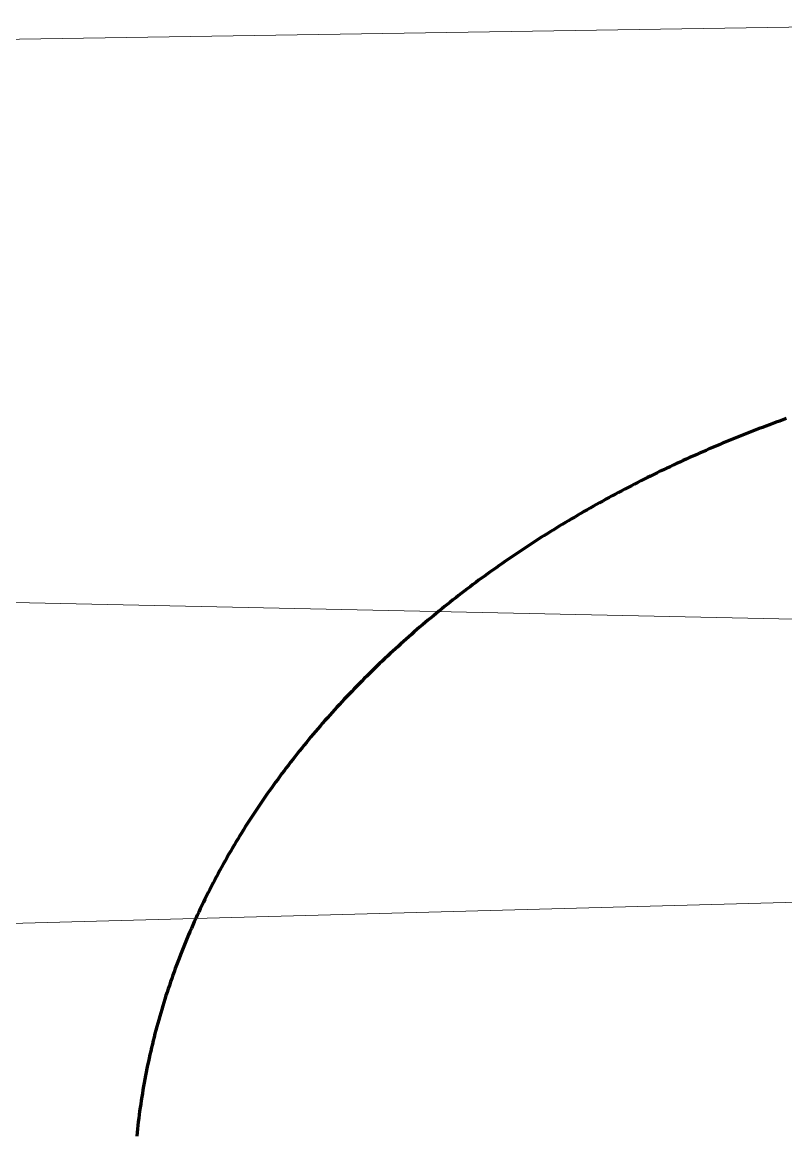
# Model space of a CAD drawing. Header units: millimetres. Extents: x 0 to 841, y 0 to 594.
# Drawn here: x 276.51 to 302.73, y 391.9 to 430.11 of the extents above; entities that cross this region are included whole.
import ezdxf

# ---------------------------------------------------------------- set-up
doc = ezdxf.new("R2010")
doc.units = ezdxf.units.MM
doc.layers.add('01-VISIBLE', color=7, linetype='CONTINUOUS', lineweight=70)
doc.layers.add('08-FINA', color=5, linetype='CONTINUOUS', lineweight=18)

msp = doc.modelspace()

# ---------------------------------------------------------------- linework, layer by layer
at = {"layer": '01-VISIBLE'}
msp.add_lwpolyline([(302.743, 416.491), (302.627, 416.449), (302.511, 416.407), (302.395, 416.365), (302.279, 416.322), (302.164, 416.279), (302.048, 416.236), (301.933, 416.192), (301.817, 416.148), (301.702, 416.104), (301.587, 416.06), (301.472, 416.015), (301.357, 415.97), (301.242, 415.924), (301.127, 415.878), (301.013, 415.832), (300.899, 415.786), (300.784, 415.739), (300.67, 415.692), (300.556, 415.644), (300.442, 415.596), (300.329, 415.548), (300.215, 415.5), (300.102, 415.451), (299.988, 415.402), (299.875, 415.353), (299.762, 415.303), (299.649, 415.253), (299.537, 415.203), (299.424, 415.152), (299.312, 415.101), (299.199, 415.05), (299.087, 414.998), (298.975, 414.946), (298.863, 414.894), (298.752, 414.841), (298.64, 414.788), (298.529, 414.735), (298.418, 414.682), (298.306, 414.628), (298.196, 414.574), (298.085, 414.519), (297.974, 414.464), (297.864, 414.409), (297.753, 414.353), (297.643, 414.298), (297.533, 414.241), (297.424, 414.185), (297.314, 414.128), (297.205, 414.071), (297.095, 414.013), (296.986, 413.956), (296.877, 413.897), (296.769, 413.839), (296.66, 413.78), (296.552, 413.721), (296.444, 413.662), (296.336, 413.602), (296.228, 413.542), (296.12, 413.481), (296.013, 413.42), (295.905, 413.359), (295.798, 413.298), (295.691, 413.236), (295.585, 413.174), (295.478, 413.112), (295.372, 413.049), (295.266, 412.986), (295.16, 412.922), (295.054, 412.859), (294.949, 412.794), (294.843, 412.73), (294.738, 412.665), (294.633, 412.6), (294.529, 412.535), (294.424, 412.469), (294.32, 412.403), (294.216, 412.337), (294.112, 412.27), (294.008, 412.203), (293.905, 412.135), (293.802, 412.068), (293.699, 412), (293.596, 411.931), (293.493, 411.862), (293.391, 411.793), (293.289, 411.724), (293.187, 411.654), (293.085, 411.584), (292.984, 411.513), (292.883, 411.443), (292.782, 411.372), (292.681, 411.3), (292.581, 411.228), (292.481, 411.156), (292.381, 411.084), (292.281, 411.011), (292.181, 410.938), (292.082, 410.864), (291.983, 410.791), (291.885, 410.717), (291.786, 410.642), (291.688, 410.567), (291.59, 410.492), (291.492, 410.417), (291.395, 410.341), (291.298, 410.265), (291.201, 410.188), (291.104, 410.111), (291.008, 410.034), (290.912, 409.957), (290.816, 409.879), (290.72, 409.801), (290.625, 409.722), (290.53, 409.643), (290.435, 409.564), (290.341, 409.484), (290.247, 409.405), (290.153, 409.324), (290.059, 409.244), (289.966, 409.163), (289.873, 409.082), (289.781, 409), (289.688, 408.918), (289.596, 408.836), (289.504, 408.753), (289.413, 408.67), (289.322, 408.587), (289.231, 408.504), (289.14, 408.42), (289.05, 408.335), (288.96, 408.251), (288.871, 408.166), (288.781, 408.081), (288.692, 407.995), (288.604, 407.909), (288.515, 407.823), (288.427, 407.736), (288.34, 407.649), (288.253, 407.562), (288.166, 407.474), (288.079, 407.386), (287.993, 407.298), (287.907, 407.209), (287.821, 407.12), (287.736, 407.031), (287.651, 406.942), (287.566, 406.852), (287.482, 406.761), (287.398, 406.671), (287.315, 406.58), (287.232, 406.488), (287.149, 406.397), (287.067, 406.305), (286.985, 406.213), (286.903, 406.12), (286.822, 406.027), (286.741, 405.934), (286.66, 405.84), (286.58, 405.746), (286.5, 405.652), (286.421, 405.558), (286.342, 405.463), (286.263, 405.367), (286.185, 405.272), (286.107, 405.176), (286.03, 405.08), (285.953, 404.983), (285.876, 404.886), (285.8, 404.789), (285.724, 404.692), (285.649, 404.594), (285.574, 404.496), (285.5, 404.398), (285.426, 404.299), (285.352, 404.2), (285.279, 404.1), (285.206, 404.001), (285.133, 403.901), (285.061, 403.8), (284.99, 403.7), (284.919, 403.599), (284.848, 403.498), (284.778, 403.396), (284.708, 403.294), (284.639, 403.192), (284.57, 403.09), (284.502, 402.987), (284.434, 402.884), (284.366, 402.78), (284.299, 402.677), (284.233, 402.573), (284.167, 402.468), (284.101, 402.364), (284.036, 402.259), (283.971, 402.154), (283.907, 402.048), (283.843, 401.942), (283.78, 401.836), (283.717, 401.73), (283.655, 401.623), (283.593, 401.517), (283.532, 401.409), (283.471, 401.302), (283.411, 401.194), (283.351, 401.086), (283.292, 400.978), (283.234, 400.869), (283.175, 400.76), (283.118, 400.651), (283.06, 400.542), (283.004, 400.432), (282.948, 400.322), (282.892, 400.212), (282.837, 400.101), (282.782, 399.991), (282.728, 399.88), (282.675, 399.768), (282.622, 399.657), (282.57, 399.545), (282.518, 399.433), (282.466, 399.321), (282.416, 399.208), (282.365, 399.095), (282.316, 398.982), (282.267, 398.869), (282.218, 398.756), (282.17, 398.642), (282.123, 398.528), (282.076, 398.414), (282.03, 398.299), (281.984, 398.184), (281.939, 398.07), (281.894, 397.954), (281.85, 397.839), (281.807, 397.723), (281.764, 397.608), (281.722, 397.492), (281.68, 397.375), (281.639, 397.259), (281.599, 397.142), (281.559, 397.025), (281.52, 396.908), (281.481, 396.791), (281.443, 396.674), (281.406, 396.556), (281.369, 396.438), (281.333, 396.32), (281.297, 396.202), (281.262, 396.084), (281.228, 395.965), (281.194, 395.846), (281.161, 395.727), (281.128, 395.608), (281.097, 395.489), (281.065, 395.37), (281.035, 395.25), (281.005, 395.13), (280.975, 395.01), (280.946, 394.89), (280.918, 394.77), (280.891, 394.65), (280.864, 394.529), (280.838, 394.409), (280.812, 394.288), (280.787, 394.167), (280.763, 394.046), (280.739, 393.925), (280.716, 393.803), (280.694, 393.682), (280.672, 393.56), (280.651, 393.439), (280.631, 393.317), (280.611, 393.195), (280.592, 393.073), (280.574, 392.951), (280.556, 392.829), (280.539, 392.707), (280.522, 392.584), (280.507, 392.462), (280.491, 392.339), (280.477, 392.217), (280.463, 392.094), (280.45, 391.971), (280.438, 391.848)], dxfattribs=at)
at = {"layer": '08-FINA'}
for p, q in [((51.499, 426.069), (314.007, 430.105)), ((51.499, 414.905), (322.367, 409.201)), ((51.498, 393.121), (319.157, 400.311))]:
    msp.add_line(p, q, dxfattribs=at)

doc.saveas('drawing.dxf')
